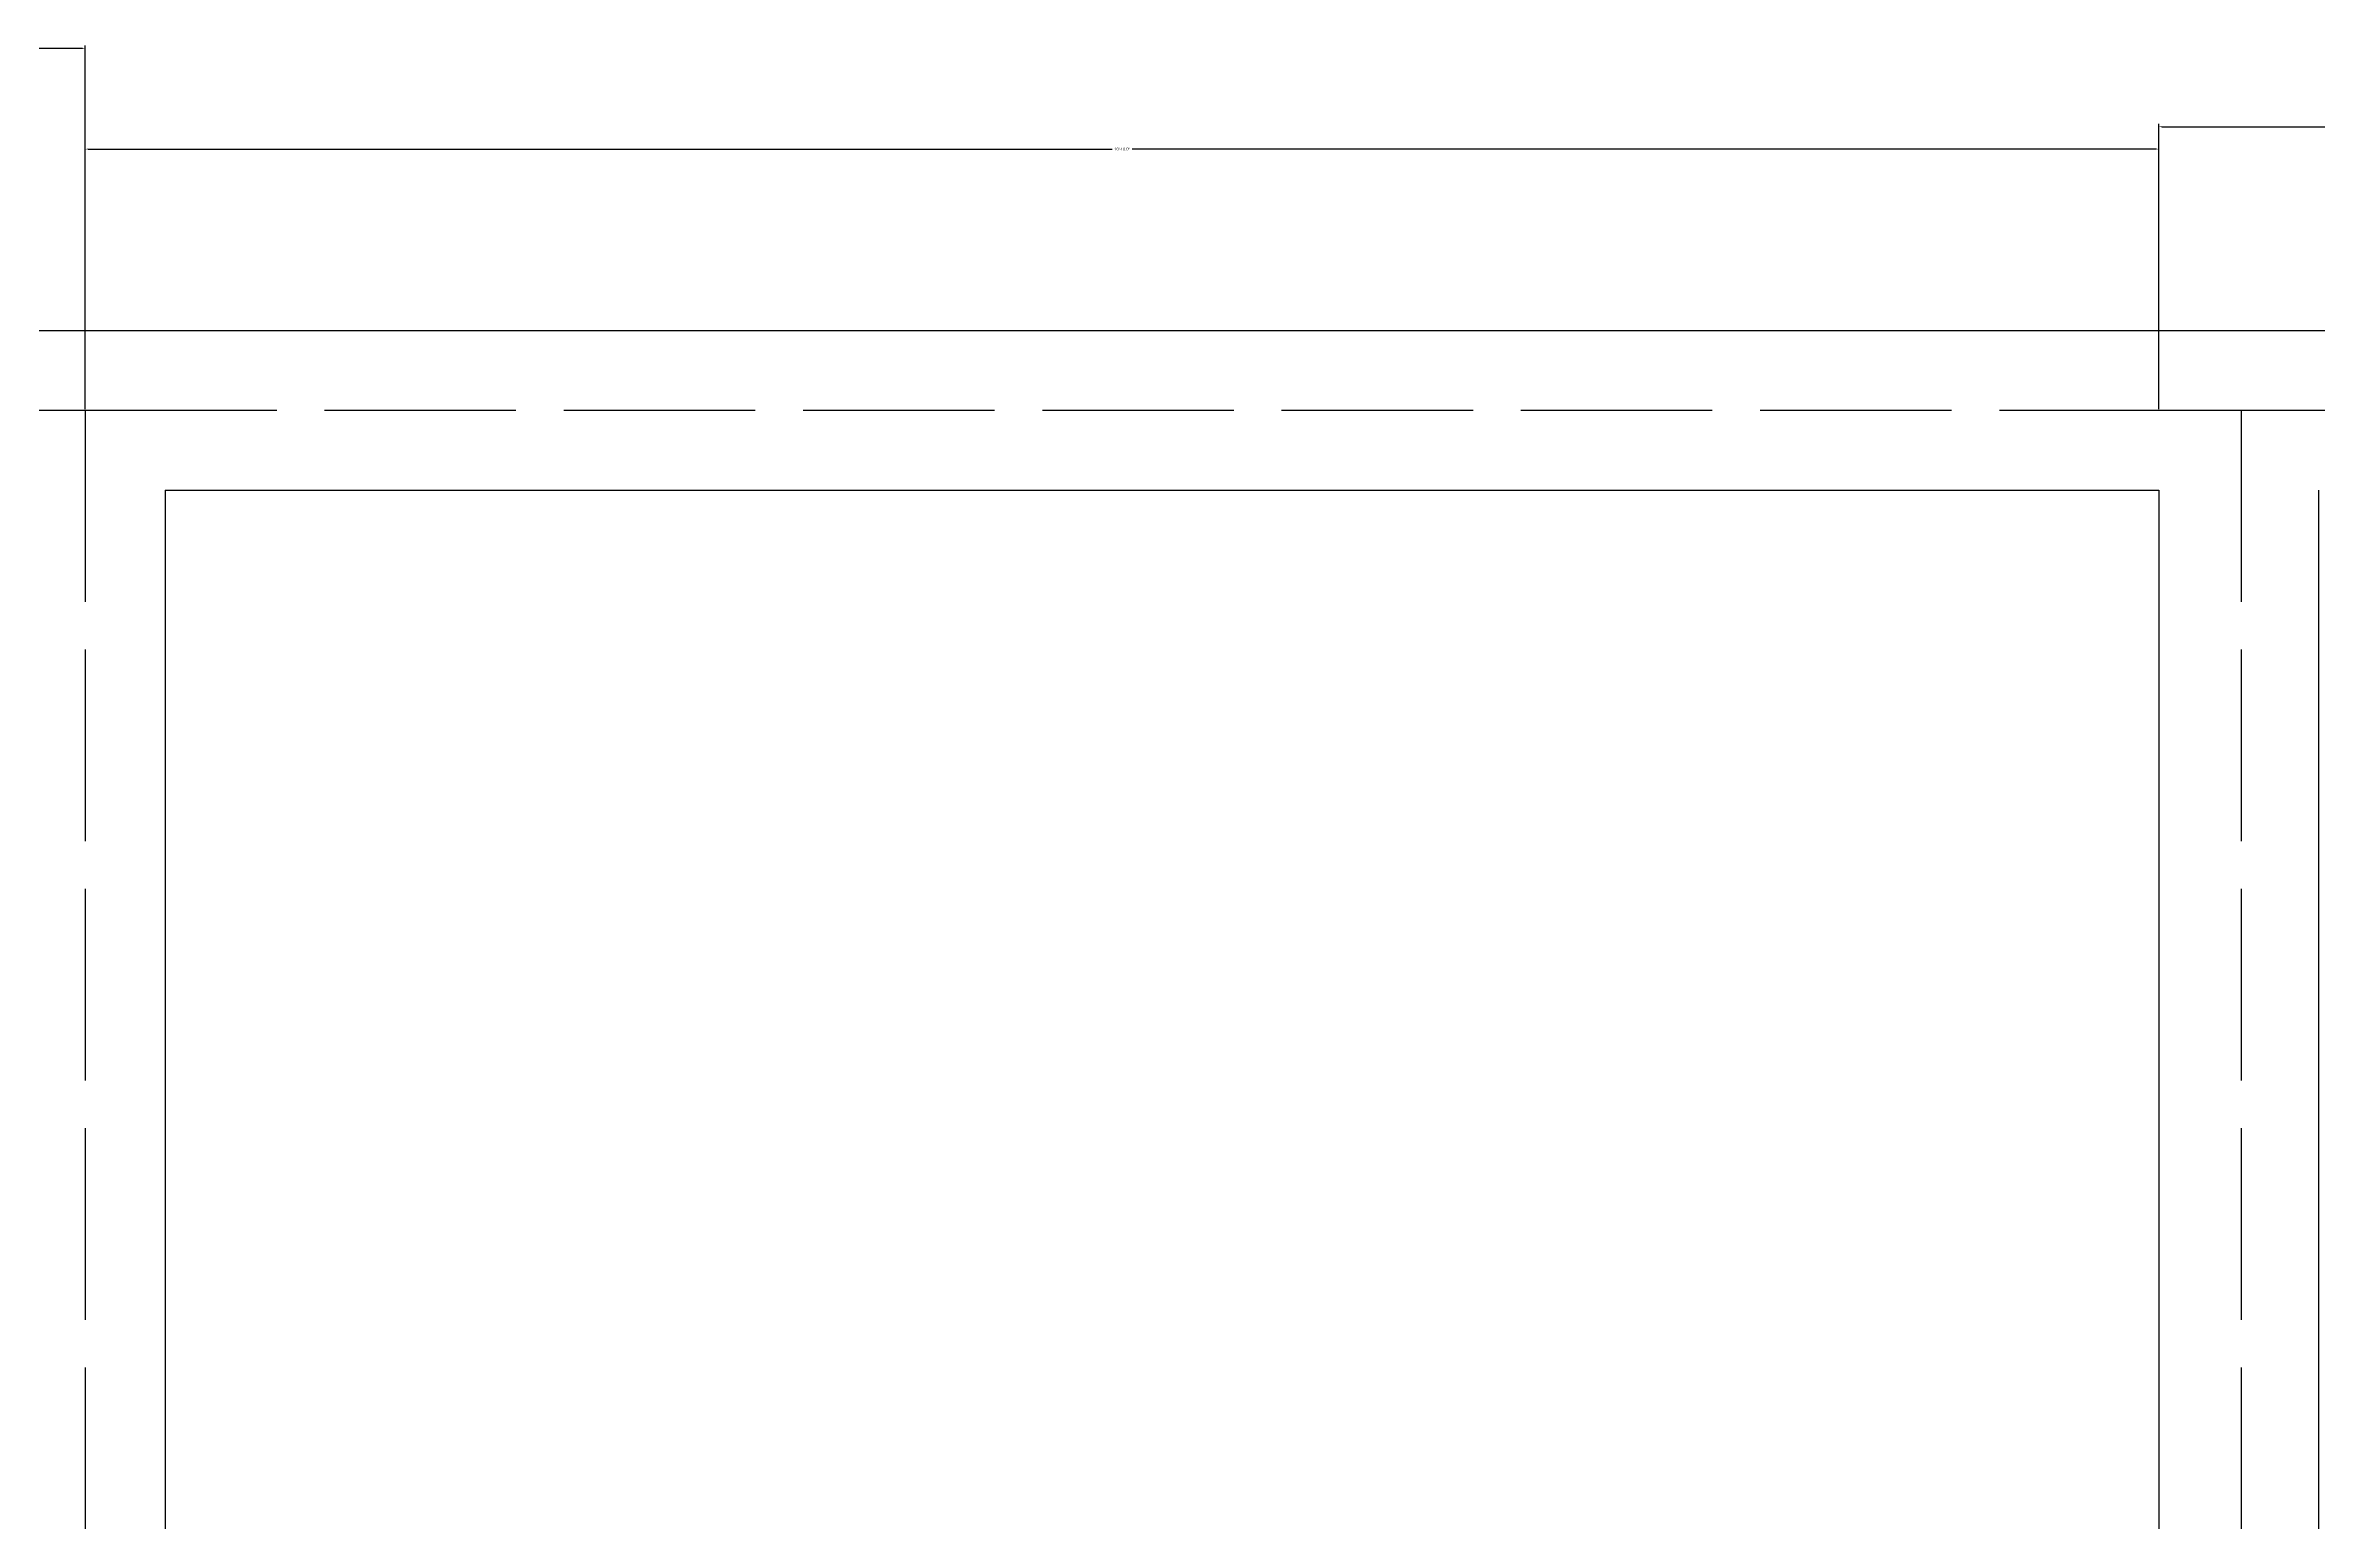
# Model space of a CAD drawing. Header units: inches. Extents: x -1401 to 4392, y -1632 to 1009.
# Drawn here: x 357.4 to 499.9, y 744.6 to 837.1 of the extents above; entities that cross this region are included whole.
import ezdxf

# ---------------------------------------------------------------- set-up
doc = ezdxf.new("R2010")
doc.units = ezdxf.units.IN
doc.header["$MEASUREMENT"] = 0
doc.linetypes.add('ACAD_ISO02W100', pattern=[15, 12, -3])
doc.dimstyles.get("Standard").update_dxf_attribs({"dimtxt": 0.18, "dimasz": 0.18, "dimexe": 0.18, "dimexo": 0.0625, "dimgap": 0.09, "dimtad": 0, "dimtih": 1, "dimtoh": 1, "dimdec": 1, "dimzin": 0, "dimdsep": 46, "dimlunit": 3, "dimtxsty": 'Standard', "dimcen": 0.09, "dimadec": 0, "dimazin": 0, "dimtfac": 1, "dimtdec": 1, "dimtofl": 0, "dimtmove": 0, "dimatfit": 3, "dimfxl": 1, "dimtolj": 1, "dimtzin": 0, "dimlwd": 30, "dimarcsym": 0})

# ---------------------------------------------------------------- blocks, each defined once
blk = doc.blocks.new('*D48')
at = {"color": 0, "lineweight": -2}
for p, q in [((489.91, 814.34), (489.91, 832.23)), ((555.91, 814.34), (555.91, 832.23))]:
    blk.add_line(p, q, dxfattribs=at)
at = {"color": 0, "lineweight": 30}
for p, q in [((490.09, 832.05), (522.37, 832.05)), ((555.73, 832.05), (523.45, 832.05))]:
    blk.add_line(p, q, dxfattribs=at)
at = {"color": 0}
for points in [[(490.09, 832.08), (490.09, 832.02), (489.91, 832.05)], [(555.73, 832.08), (555.73, 832.02), (555.91, 832.05)]]:
    blk.add_solid(points, dxfattribs=at)
at = {"layer": 'Defpoints', "color": 0}
for p in [(489.91, 832.05), (489.91, 814.28), (555.91, 814.28)]:
    blk.add_point(p, dxfattribs=at)
at = {"color": 0, "insert": (522.91, 832.05), "char_height": 0.18, "attachment_point": 5}
blk.add_mtext('\\A1;5\'-6.0"', dxfattribs=at)
blk = doc.blocks.new('*D49')
at = {"color": 0, "lineweight": -2}
for p, q in [((359.91, 814.34), (359.91, 830.83)), ((489.91, 814.34), (489.91, 830.83))]:
    blk.add_line(p, q, dxfattribs=at)
at = {"color": 0, "lineweight": 30}
for p, q in [((360.09, 830.65), (424.28, 830.65)), ((489.73, 830.65), (425.54, 830.65))]:
    blk.add_line(p, q, dxfattribs=at)
at = {"color": 0}
for points in [[(360.09, 830.68), (360.09, 830.62), (359.91, 830.65)], [(489.73, 830.68), (489.73, 830.62), (489.91, 830.65)]]:
    blk.add_solid(points, dxfattribs=at)
at = {"layer": 'Defpoints', "color": 0}
for p in [(359.91, 830.65), (359.91, 814.28), (489.91, 814.28)]:
    blk.add_point(p, dxfattribs=at)
at = {"color": 0, "insert": (424.91, 830.65), "char_height": 0.18, "attachment_point": 5}
blk.add_mtext('\\A1;10\'-10.0"', dxfattribs=at)
blk = doc.blocks.new('*D50')
at = {"color": 0, "lineweight": -2}
for p, q in [((229.91, 814.34), (229.91, 837.14)), ((359.91, 814.34), (359.91, 837.14))]:
    blk.add_line(p, q, dxfattribs=at)
at = {"color": 0, "lineweight": 30}
for p, q in [((230.09, 836.96), (294.28, 836.96)), ((359.73, 836.96), (295.54, 836.96))]:
    blk.add_line(p, q, dxfattribs=at)
at = {"color": 0}
for points in [[(230.09, 836.99), (230.09, 836.93), (229.91, 836.96)], [(359.73, 836.99), (359.73, 836.93), (359.91, 836.96)]]:
    blk.add_solid(points, dxfattribs=at)
at = {"layer": 'Defpoints', "color": 0}
for p in [(229.91, 836.96), (229.91, 814.28), (359.91, 814.28)]:
    blk.add_point(p, dxfattribs=at)
at = {"color": 0, "insert": (294.91, 836.96), "char_height": 0.18, "attachment_point": 5}
blk.add_mtext('\\A1;10\'-10.0"', dxfattribs=at)

msp = doc.modelspace()

# ---------------------------------------------------------------- linework, layer by layer
for p, q in [((229.91, 819.28), (359.91, 819.28)), ((359.91, 819.28), (489.91, 819.28)), ((489.91, 819.28), (560.91, 819.28)), ((364.91, 809.28), (489.91, 809.28)), ((364.91, 809.28), (364.91, 629.28)), ((489.91, 809.28), (489.91, 682.28)), ((499.91, 809.28), (499.91, 682.28))]:
    msp.add_line(p, q)
at = {"linetype": 'ACAD_ISO02W100'}
for p, q in [((229.91, 814.28), (359.91, 814.28)), ((359.91, 814.28), (489.91, 814.28)), ((359.91, 814.28), (359.91, 629.28)), ((489.91, 814.28), (555.91, 814.28)), ((495.09, 682.28), (495.09, 814.28))]:
    msp.add_line(p, q, dxfattribs=at)

# ---------------------------------------------------------------- dimensions: what is measured, and where the dimension line sits
for base, p1, p2, picture, middle in [((229.91, 836.96), (359.91, 814.28), (229.91, 814.28), '*D50', (294.91, 836.96)), ((489.91, 832.05), (555.91, 814.28), (489.91, 814.28), '*D48', (522.91, 832.05)), ((359.91, 830.65), (489.91, 814.28), (359.91, 814.28), '*D49', (424.91, 830.65))]:
    dim = msp.add_linear_dim(base=base, p1=p1, p2=p2, dimstyle='Standard')
    dim.commit()
    dim.dimension.update_dxf_attribs({"geometry": picture, "text_midpoint": middle})

doc.saveas('drawing.dxf')
